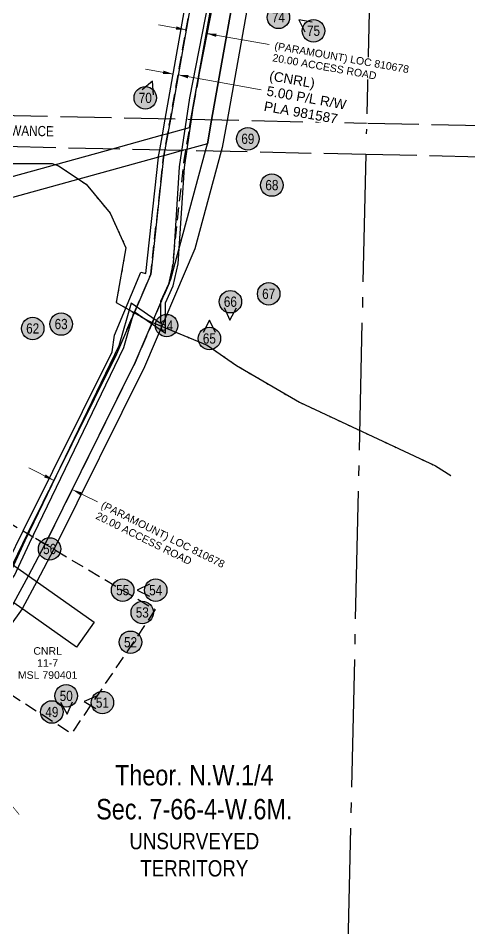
# Model space of a CAD drawing. Extents: x 393512 to 398378, y 6060644 to 6064862.
# Drawn here: x 397090 to 397532, y 6062385 to 6063277 of the extents above; entities that cross this region are included whole.
import ezdxf
from ezdxf.enums import TextEntityAlignment as Align

# ---------------------------------------------------------------- set-up
doc = ezdxf.new("R2010")
doc.units = 0
doc.header["$LTSCALE"] = 5
for name, pattern in [('foc-ACCESSROAD', [3.75, 2.5, -1.25]), ('foc-QUARTERLINE', [33, 25, -3, 2, -3]), ('foc-UNSURVEYED', [12.5, 10, -2.5]), ('foc-WHEELTRACKS', [2, 0.4, -1.6])]:
    doc.linetypes.add(name, pattern=pattern)
for name, color, linetype in [('AS-UNDERLAY-H', 141, 'Continuous'), ('C-SYMBOL', 7, 'Continuous'), ('CG-NOTES', 7, 'Continuous'), ('F-AR', 190, 'foc-ACCESSROAD'), ('F-RW', 190, 'Continuous'), ('F-WS', 190, 'foc-ACCESSROAD'), ('L-QSEC', 8, 'foc-QUARTERLINE'), ('L-UNS-T', 3, 'Continuous'), ('L-USEC', 7, 'foc-UNSURVEYED'), ('P-PROPOSED', 10, 'Continuous'), ('T-CREEK', 160, 'Continuous'), ('T-WATER-P3', 160, 'foc-WHEELTRACKS')]:
    doc.layers.add(name, color=color, linetype=linetype)
for name, color, linetype, lineweight in [('C-AR-T', 13, 'Continuous', 9), ('F-AR-T', 190, 'Continuous', 9), ('F-RW-T', 190, 'Continuous', 9), ('F-WS-T', 190, 'Continuous', 9)]:
    doc.layers.add(name, color=color, linetype=linetype, lineweight=lineweight)
doc.styles.add('175L', font='ARIALN.TTF', dxfattribs={"height": 20})
doc.styles.add('80CG', font='ARIALN.TTF', dxfattribs={"height": 10})
doc.styles.add('80L', font='ARIALN.TTF', dxfattribs={"height": 10})
doc.styles.add('A60', font='arial.ttf', dxfattribs={"height": 7.35})
doc.styles.add('A80', font='arial.ttf', dxfattribs={"height": 9.5})
doc.styles.add('foc-LtypeFont', font='ARIALN.TTF', dxfattribs={"height": 7.349999999999999})
doc.linetypes.add('foc-TOPO-flowdirection-NOLINE', pattern='A,0,[">",foc-LtypeFont,S=0.3,R=0,X=0,Y=-0.945],-20,[">",foc-LtypeFont,S=0.3,R=0,X=0,Y=-0.945],0', length=20)
doc.dimstyles.new('Compass 5 000', dxfattribs={"dimscale": 5, "dimtxt": 9, "dimasz": 2, "dimexe": 0.2, "dimexo": 0.0625, "dimgap": 0.5, "dimtad": 0, "dimtih": 1, "dimtoh": 1, "dimzin": 0, "dimdsep": 46, "dimtxsty": '80CG', "dimcen": 0.1, "dimse1": 1, "dimse2": 1, "dimclrd": 256, "dimclrt": 256, "dimaunit": 1, "dimadec": 4, "dimazin": 0, "dimtfac": 0.06, "dimtofl": 0, "dimtmove": 0, "dimatfit": 1, "dimfxl": 0.2, "dimtolj": 1, "dimtzin": 0, "dimlwd": -1, "dimarcsym": 0})

# ---------------------------------------------------------------- blocks, each defined once
blk = doc.blocks.new('*U419')
at = {"layer": 'AS-UNDERLAY-H'}
h = blk.add_hatch(color=256, dxfattribs=at)
h.dxf.hatch_style = 1
edge = h.paths.add_edge_path()
edge.add_arc((0, -2.273736754432321e-13), 11.00000000000006, 0, 360)
at = {"layer": 'CG-NOTES', "color": 182}
blk.add_circle((0, 0), 11, dxfattribs=at)
at = {"color": 182, "style": '80L'}
blk.add_attdef('#', text='', height=10, dxfattribs=at).set_placement((0, 0), align=Align.MIDDLE_CENTER)

msp = doc.modelspace()

# ---------------------------------------------------------------- linework, layer by layer
at = {"layer": 'CG-NOTES', "color": 182}
for points in [[(397378.0560921496, 6063273.049679901), (397364.8512576111, 6063275.451675578), (397370.8525617924, 6063263.446610541)], [(397222.3667297343, 6063202.039300012), (397221.6498043686, 6063215.441660121), (397211.3580715023, 6063206.826703763)], [(397291.6473035244, 6062993.51384191), (397297.339134016, 6062981.358994974), (397303.6479132716, 6062993.20536753)], [(397283.2291722754, 6062969.318298438), (397277.2229903238, 6062981.320923848), (397271.224599164, 6062969.314403039)], [(397218.6454846784, 6062722.88776115), (397206.6409109357, 6062716.885474279), (397218.6454846784, 6062710.883187407)], [(397166.8013729014, 6062613.128832983), (397154.4472994338, 6062607.883443848), (397166.0560548227, 6062601.147418557)], [(397131.2462964719, 6062607.137443559), (397137.7509799358, 6062595.397497586), (397143.2401266368, 6062607.645211942)]]:
    msp.add_lwpolyline(points, dxfattribs=at)
at = {"layer": 'F-AR', "flags": 128}
msp.add_lwpolyline([(398358.9435987649, 6063918.099513014), (398322.3316480556, 6063935.220104255), (398286.9441706936, 6063941.484311949), (398280.0295572183, 6063939.516200504), (398251.9765801298, 6063931.542423504), (398249.6614782728, 6063930.769231656), (398156.7916196157, 6063898.84865391), (398075.1412060575, 6063875.419420276), (398042.2324364648, 6063872.14618404), (398015.9795912163, 6063862.370776714), (397964.2394378338, 6063805.268185867), (397782.2695515939, 6063749.590376525), (397741.3858035706, 6063737.14902478), (397715.1854700207, 6063731.100668553), (397697.8275214151, 6063727.094731558), (397661.7739012039, 6063727.817947766), (397653.8425722701, 6063730.72874429), (397634.0326087623, 6063738.000595704), (397627.4296692736, 6063740.423740981), (397601.7040988686, 6063767.649818534), (397587.52967419, 6063823.235533475), (397580.2745435847, 6063855.399500658), (397576.9640443698, 6063870.075559034), (397576.4300149932, 6063870.875556266), (397568.006557635, 6063883.454153986), (397554.8297943327, 6063902.956726771), (397553.4883456748, 6063903.430164682), (397548.3147295619, 6063905.371550113), (397533.686842418, 6063909.403009331), (397521.2114013681, 6063912.841497976), (397512.3633633927, 6063913.060662399), (397511.5417503346, 6063913.080735386), (397505.487377187, 6063911.548131109), (397445.7600376229, 6063816.566499966), (397393.8004696054, 6063733.956911849), (397350.0300594235, 6063643.406499922), (397341.8012646505, 6063621.346573512), (397334.4296340073, 6063601.582361761), (397328.031163953, 6063584.429815423), (397327.1505801248, 6063581.725112467), (397324.0943434772, 6063572.556674332), (397322.1318321915, 6063566.6403419), (397317.224472855, 6063551.841134166), (397314.255662182, 6063542.888229192), (397313.5594172921, 6063537.022288379), (397297.9487364051, 6063405.52040506), (397294.3920506795, 6063375.557922824), (397292.9727421153, 6063367.572463658), (397282.1631892482, 6063306.759007895), (397259.2161375548, 6063177.666712136), (397257.8557836083, 6063170.013761723), (397253.9782419656, 6063148.202750192), (397253.8733440052, 6063147.611815565), (397252.1445251314, 6063137.891293402), (397239.3794611131, 6063021.313842677), (397204.5312601542, 6062939.673372562), (397116.3811322973, 6062762.002544894), (397099.1459912, 6062772.260213672), (397186.3633603401, 6062948.050084566), (397219.8241495894, 6063026.437891976), (397232.3388951875, 6063140.732099482), (397232.6183229501, 6063142.302884527), (397233.640631497, 6063148.052870847), (397236.4959892468, 6063164.114657605), (397238.9831555489, 6063178.106975009), (397262.4740084379, 6063310.258506091), (397274.6021158597, 6063378.488055631), (397278.0908835313, 6063407.878232038), (397293.5127634726, 6063537.79653337), (397294.6168850895, 6063547.097569635), (397296.4065619085, 6063552.67306941), (397301.3470138516, 6063567.439223356), (397306.3677693545, 6063582.614984715), (397306.9781698858, 6063584.459887729), (397309.1663959899, 6063591.073384976), (397311.0842975669, 6063596.214291167), (397313.3792757475, 6063602.366295415), (397320.7377337117, 6063622.09415192), (397322.2113543445, 6063626.044378231), (397323.9142734582, 6063630.609209319), (397331.6272953543, 6063651.286019325), (397337.5849113497, 6063663.512684175), (397349.2867574656, 6063687.743904809), (397350.4941587994, 6063690.039894568), (397353.9404974549, 6063696.943657858), (397357.5334799887, 6063704.206096291), (397376.2855180401, 6063743.672763588), (397380.4695708058, 6063750.326480086), (397446.6459400987, 6063855.569687407), (397492.7962589477, 6063928.96372029), (397509.294153488, 6063933.13996323), (397513.1170721109, 6063933.045282096), (397518.9325836919, 6063932.901427283), (397524.1605555831, 6063932.771343132), (397524.6870938048, 6063932.65098556), (397544.7957926742, 6063927.065307629), (397554.4887274425, 6063924.385107642), (397564.3721868801, 6063920.732046213), (397567.7598514498, 6063919.492586874), (397584.5910995542, 6063894.66102386), (397592.953891826, 6063882.120566268), (397595.6635292914, 6063878.056802399), (397598.0422803698, 6063867.511114199), (397606.9756117914, 6063827.90706548), (397619.8003110412, 6063777.616029533), (397635.079876245, 6063761.444516508), (397638.7346778648, 6063757.576227686), (397654.6565943439, 6063751.731877636), (397665.5216415437, 6063747.744256848), (397695.7462421462, 6063747.137821334), (397736.2094568566, 6063756.482880227), (397953.1219736154, 6063822.781699307), (398004.4334990988, 6063879.410497822), (398037.6789768707, 6063891.789543291), (398071.3628205788, 6063895.139996951), (398150.7287510427, 6063917.917767759), (398245.9400937415, 6063950.607688166), (398250.1353529337, 6063951.800967643), (398262.0553853007, 6063955.193215926), (398280.5004010095, 6063960.442364515), (398285.897519431, 6063961.977758388), (398296.0998252833, 6063960.171881644), (398314.6102993488, 6063956.895785511), (398317.0438792246, 6063956.464689096), (398319.5674665938, 6063956.017989038), (398328.4142182774, 6063954.452282789), (398341.0862467958, 6063948.524594649), (398359.443365071, 6063939.94070333)], dxfattribs=at)
at = {"layer": 'F-RW', "flags": 128}
for points in [[(396621.6346066982, 6062380.680516508), (396697.9171376245, 6062424.398139697), (396707.0168600505, 6062429.638401735), (396715.9613875881, 6062434.788830233), (396720.6921499232, 6062437.512489422), (396729.6384035674, 6062442.663683747), (396737.1017041386, 6062446.961665657), (396824.715716376, 6062517.572645119), (396834.1050472514, 6062505.891491741), (396840.5999059183, 6062497.81102122), (396852.8972524771, 6062482.522929082), (396971.2673098088, 6062577.970557529), (397040.3076572088, 6062641.566684993), (397071.3244999389, 6062684.482629835), (397085.7121570873, 6062704.389710489), (397099.9136559254, 6062731.066901015), (397116.3811322973, 6062762.002544894), (397204.5312601542, 6062939.673372562), (397239.3794611131, 6063021.313842677), (397273.4371606656, 6063147.186046025), (397275.2575157627, 6063154.034194648), (397279.3796644144, 6063177.228006246), (397311.0219893031, 6063354.888190141)], [(397311.0219893031, 6063354.888190141), (397279.3796644144, 6063177.228006246), (397275.2575157627, 6063154.034194648), (397253.9782419656, 6063148.202750192), (397252.0060469165, 6063147.652907355), (397232.6183229501, 6063142.302884527), (397227.3220800094, 6063140.839657504), (396927.0431660575, 6063057.910852958)], [(397324.5649406791, 6063345.377319206), (397294.5542192486, 6063176.897689897), (397289.8178603074, 6063150.313753927), (397288.8820473966, 6063146.850352218), (397263.0005024828, 6063051.206122832), (397213.6155322455, 6062935.488210001), (397125.2647773764, 6062757.413135883), (397124.9824094403, 6062756.88312346), (397108.1470521275, 6062725.261425413), (397094.2293791103, 6062699.119865013), (397093.8771193122, 6062698.63229784), (397048.7480207324, 6062636.157134057)], [(397262.4740084379, 6063310.258506091), (397238.9831555489, 6063178.106975009), (397236.4959892468, 6063164.114657605), (397233.640631497, 6063148.052870847), (397232.6183229501, 6063142.302884527), (397232.3388951875, 6063140.732099482), (397232.3388951875, 6063140.732099482), (397219.8241495894, 6063026.437891976), (397186.3633603401, 6062948.050084566), (397099.1459912, 6062772.260213672), (397084.2042593317, 6062742.143820633)], [(396529.7995766113, 6063145.052724983), (396554.1938481849, 6063030.161897805), (396590.5480496741, 6062860.923848912), (396602.5119557969, 6062863.42677555), (396610.1167340339, 6062865.017513674), (396624.7974201803, 6062868.087443299), (396632.827960041, 6062869.767559237), (396639.4785537351, 6062871.158188867), (396654.096129611, 6062874.216073873), (396744.3906611956, 6062893.103465054), (396758.6369312793, 6062916.467047801), (396723.6326501878, 6063043.205581249), (396880.833003846, 6063086.623393425), (396921.661976645, 6063077.159321633), (397182.4042964682, 6063149.168116247), (397231.1574899774, 6063162.640253709), (397236.4959892468, 6063164.114657605), (397257.8557836083, 6063170.013761723), (397259.2161375548, 6063177.666712136), (397282.1631892482, 6063306.759007895)], [(397080.0694344162, 6062745.059014082), (397094.8376643021, 6062774.825132054), (397181.8847048915, 6062950.271377716), (397184.375654528, 6062966.540010944), (397209.9629589813, 6063028.235376371), (397214.8540439134, 6063026.980982047), (397227.3220800094, 6063140.839657504), (397227.3881805838, 6063141.442159781), (397228.5835276259, 6063148.162901777), (397231.1574899774, 6063162.640253709), (397233.9265363591, 6063178.216990096), (397254.226796123, 6063292.425496761)], [(396667.3742758697, 6062355.882417385), (396696.1721012606, 6062394.70265423), (396701.8721671685, 6062399.285192915), (396709.8196796784, 6062405.669064729), (396713.3309687045, 6062408.502605795), (396721.3824505814, 6062414.985643862), (396725.6037922987, 6062418.385280442), (396733.6993929715, 6062424.904623166), (396737.7539740234, 6062428.20188135), (396951.680222154, 6062600.699409633), (397017.622787861, 6062661.437918295), (397048.9112809658, 6062704.991607158), (397078.4941782183, 6062746.169959202), (397080.0694344162, 6062745.059014082), (397084.2042593317, 6062742.143820633), (397164.2639033075, 6062685.692939196), (397146.9830291422, 6062661.186019142), (397085.7121570873, 6062704.389710489), (397071.3244999389, 6062684.482629835), (397040.3076572088, 6062641.566684993), (396971.2673098088, 6062577.970557529), (396744.6901956222, 6062395.283276591), (396732.3856215941, 6062385.329363985), (396728.2671467608, 6062382.045145164)]]:
    msp.add_lwpolyline(points, dxfattribs=at)
at = {"layer": 'F-WS', "flags": 128}
msp.add_lwpolyline([(397224.2406280388, 6062697.80605393), (397142.0783349955, 6062576.340766995), (397040.3076572088, 6062641.566684993), (397075.3972195121, 6062680.756787918), (397071.3244999389, 6062684.482629835), (397060.6429675139, 6062694.257343867), (397048.9112809658, 6062704.991607158), (397030.594842186, 6062721.749891854), (397044.9688938823, 6062746.476283122), (397055.3612644306, 6062764.321908728), (397070.0532339105, 6062789.576680722), (397094.8376643021, 6062774.825132054), (397099.1459912, 6062772.260213672), (397116.3811322973, 6062762.002544894), (397224.2406280388, 6062697.80605393)], close=True, dxfattribs=at)
at = {"layer": 'L-QSEC'}
msp.add_line((397449.2, 6063968), (397430.9416610226, 6063163.8735867), dxfattribs=at)
msp.add_lwpolyline([(397430.4799999997, 6063143.769999996), (397412.9107096987, 6062369.633374801)], dxfattribs=at)
at = {"layer": 'L-USEC'}
for p, q in [((397431.17, 6063173.929999996), (396640.18, 6063191.179999996)), ((398232.22, 6063156.44), (397431.17, 6063173.929999996)), ((396639.49, 6063161.029999998), (397430.4799999997, 6063143.769999996)), ((397430.4799999997, 6063143.769999996), (398231.54, 6063126.279999997))]:
    msp.add_line(p, q, dxfattribs=at)
at = {"layer": 'T-CREEK', "linetype": 'foc-TOPO-flowdirection-NOLINE', "flags": 128}
msp.add_lwpolyline([(396553.1777233972, 6063795.449845719), (396592.2886224198, 6063754.049248322), (396648.8257449575, 6063710.210991741), (396669.4155975218, 6063681.602228751), (396678.9276467998, 6063641.559154104), (396680.2506099109, 6063625.007956103), (396688.1969435696, 6063599.585425847), (396707.2118154386, 6063572.809027744), (396733.2726658526, 6063545.853068233), (396769.8016556801, 6063484.016401627), (396816.4027369698, 6063429.131902683), (396877.7558496261, 6063335.180457908), (396913.5527681456, 6063255.73345179), (396927.1109800914, 6063234.691439046), (396941.122602859, 6063219.726315509), (396955.1855906863, 6063210.387040014), (396985.8078469498, 6063197.310864406), (397020.0836489865, 6063173.291493088), (397028.9638116708, 6063162.692978594), (397047.309721873, 6063149.050869573), (397081.4416201721, 6063134.522359715), (397123.2726704479, 6063134.584529375), (397129.5616744024, 6063132.536173221), (397156.3859294047, 6063114.382531621), (397179.8817580658, 6063086.085144471), (397195.5297170185, 6063052.008969622), (397185.9356429391, 6062998.563134803), (397217.4826408717, 6062980.706067638), (397275.1687268583, 6062956.7492831), (397303.7975849729, 6062936.986368631), (397365.4108164201, 6062900.829552537), (397498.7857186567, 6062838.596579977), (397513.6101387785, 6062829.199987799)], dxfattribs=at)
at = {"layer": 'T-WATER-P3', "flags": 128}
msp.add_lwpolyline([(396553.1777233972, 6063795.449845719), (396592.2886224198, 6063754.049248322), (396648.8257449575, 6063710.210991741), (396669.4155975218, 6063681.602228751), (396678.9276467998, 6063641.559154104), (396680.2506099109, 6063625.007956103), (396688.1969435696, 6063599.585425847), (396707.2118154386, 6063572.809027744), (396733.2726658526, 6063545.853068233), (396769.8016556801, 6063484.016401627), (396816.4027369698, 6063429.131902683), (396877.7558496261, 6063335.180457908), (396913.5527681456, 6063255.73345179), (396927.1109800914, 6063234.691439046), (396941.122602859, 6063219.726315509), (396955.1855906863, 6063210.387040014), (396985.8078469498, 6063197.310864406), (397020.0836489865, 6063173.291493088), (397028.9638116708, 6063162.692978594), (397047.309721873, 6063149.050869573), (397081.4416201721, 6063134.522359715), (397123.2726704479, 6063134.584529375), (397129.5616744024, 6063132.536173221), (397156.3859294047, 6063114.382531621), (397179.8817580658, 6063086.085144471), (397195.5297170185, 6063052.008969622), (397185.9356429391, 6062998.563134803), (397217.4826408717, 6062980.706067638), (397275.1687268583, 6062956.7492831), (397303.7975849729, 6062936.986368631), (397365.4108164201, 6062900.829552537), (397498.7857186567, 6062838.596579977), (397513.6101387785, 6062829.199987799)], dxfattribs=at)

# ---------------------------------------------------------------- block references
at = {"layer": 'CG-NOTES', "xscale": 1.000381145216327, "yscale": 1.000381145216327, "zscale": 1.000381145216327}
for p, values in [((397344.8770624671, 6063277.791696699), {'#': '74'}), ((397379.2558616516, 6063264.646380043), {'#': '75'}), ((397214.4686987428, 6063198.928672772), {'#': '70'}), ((397314.9161394266, 6063158.896654492), {'#': '69'}), ((397338.4647211967, 6063113.536797296), {'#': '68'}), ((397335.3165996511, 6063007.067682069), {'#': '67'}), ((397297.8018455877, 6062999.359909592), {'#': '66'}), ((397132.0015550723, 6062977.463638376), {'#': '63'}), ((397235.3608046315, 6062975.956325243), {'#': '64'}), ((397104.1400516592, 6062973.166548339), {'#': '62'}), ((397277.2288334183, 6062963.314064184), {'#': '65'}), ((397120.718203863, 6062757.206890735), {'#': '56'}), ((397192.2796032327, 6062716.935375139), {'#': '55'}), ((397224.6477715497, 6062716.885474279), {'#': '54'}), ((397211.5081964987, 6062695.036900157), {'#': '53'}), ((397199.9948458102, 6062665.868866543), {'#': '52'}), ((397136.9893273637, 6062613.388242834), {'#': '50'}), ((397172.4194210761, 6062606.765466732), {'#': '51'}), ((397122.9326539502, 6062597.573422598), {'#': '49'})]:
    msp.add_blockref('*U419', p, dxfattribs=at).add_auto_attribs(values)

# ---------------------------------------------------------------- texts
at = {"layer": 'C-SYMBOL', "color": 3, "insert": (397262.4579460819, 6062545.734990048), "char_height": 19.99211999999999, "width": 190.4250793718962, "attachment_point": 2, "style": '175L'}
msp.add_mtext('Theor. N.W.1/4\\PSec. 7-66-4-W.6M.', dxfattribs=at)
at = {"layer": 'F-AR-T', "style": 'A60'}
for s, p in [('(PARAMOUNT) LOC 810678', (397172.0081277689, 6062800.996907044)), ('20.00 ACCESS ROAD', (397166.7830593679, 6062790.461430777))]:
    msp.add_text(s, height=7.349999999999993, rotation=333.6208923121715, dxfattribs=at).set_placement(p, align=Align.MIDDLE_LEFT)
at = {"layer": 'F-WS-T', "style": 'A60'}
for s, p in [('CNRL', (397118.7822214723, 6062653.715347454)), ('11-7', (397118.7822214723, 6062641.908118539)), ('MSL 790401', (397118.7822214723, 6062630.101078538))]:
    msp.add_text(s, height=7.349999999999993, dxfattribs=at).set_placement(p, align=Align.CENTER)
at = {"layer": 'L-UNS-T', "color": 3, "insert": (397262.4579460819, 6062457.706577336), "char_height": 15.99369599999999, "attachment_point": 5, "style": '80L'}
msp.add_mtext_dynamic_manual_height_columns('UNSURVEYED TERRITORY', width=126.3639446871487, gutter_width=47.48128499999999, heights=[0], dxfattribs=at)

# ---------------------------------------------------------------- leaders
at = {"layer": 'F-AR-T'}
for points in [[(397254.5235607845, 6063265.53199764), (397227.4496240506, 6063270.354025194)], [(397274.2114908257, 6063262.025461369), (397335.7015304887, 6063251.073723227)], [(397124.9841456105, 6062824.327648399), (397100.3495343921, 6062836.550002105)], [(397142.8944963288, 6062815.441506881), (397167.5291075473, 6062803.219153176)]]:
    msp.add_leader(points, dimstyle='Compass 5 000', dxfattribs=at)
at = {"layer": 'F-RW-T'}
for points in [[(397241.7621998086, 6063222.300141328), (397214.688263075, 6063227.122168886)], [(397246.6830073359, 6063221.423716532), (397327.8460591174, 6063206.968099092)]]:
    msp.add_leader(points, dimstyle='Compass 5 000', dxfattribs=at)

# ---------------------------------------------------------------- next in the draw order: texts
at = {"layer": 'F-AR-T', "insert": (397341.8793353805, 6063253.706466751), "char_height": 7.349999999999993, "width": 133.1456009549794, "attachment_point": 1, "rotation": 349.9205592435393, "line_spacing_factor": 0.9600000001137062, "style": 'A60', "bg_fill": 3, "box_fill_scale": 1.15, "bg_fill_color": 256, "bg_fill_true_color": 256, "bg_fill_transparency": 0}
msp.add_mtext('(PARAMOUNT) LOC 810678 20.00 ACCESS ROAD', dxfattribs=at)
at = {"layer": 'L-USEC', "insert": (396808.5635953503, 6063178.087659143), "char_height": 9.996059999999996, "attachment_point": 1, "rotation": 358.74922728212, "style": '80L', "bg_fill": 3, "box_fill_scale": 1.15, "bg_fill_color": 256, "bg_fill_true_color": 256, "bg_fill_transparency": 0}
msp.add_mtext_dynamic_manual_height_columns('\\pi0.2784;30.18 THEORETICAL GOVERNMENT ROAD ALLOAWANCE', width=315.712258840109, gutter_width=49.98029999999999, heights=[0], dxfattribs=at)

# ---------------------------------------------------------------- next in the draw order: linework, layer by layer
at = {"layer": 'P-PROPOSED', "flags": 128}
for points in [[(397276.1438543329, 6063292.354521208), (397257.6697997297, 6063198.829057186), (397247.7816547731, 6063131.299456334), (397241.6625717013, 6063037.070225899), (397237.1398660493, 6063016.532733387), (397229.3433930386, 6062999.444151411), (397229.2613580854, 6062978.068578216), (397200.5542844172, 6062997.796301307), (397188.6846246783, 6062956.167872299), (397096.3425236667, 6062765.136324235), (397082.0590258515, 6062733.800297623), (397071.2086020618, 6062719.891085855), (397060.5072204293, 6062694.678258011), (397044.4033177557, 6062677.532880633), (397000.3978331866, 6062635.210093658), (396833.9780291729, 6062498.454469059), (396726.102978089, 6062412.174980813), (396700.8779618711, 6062386.488373545), (396532.4412764661, 6062153.816745693)], [(396704.706669269, 6062383.253881951), (396729.4589334496, 6062408.459086322), (396837.1256637762, 6062494.571957647), (397003.7217917028, 6062631.472476586), (397047.9594442279, 6062674.018553791), (397064.7600233167, 6062691.905663174), (397075.5530013656, 6062717.33429537), (397086.3623979412, 6062731.190914149), (397100.8669772129, 6062763.01196302), (397193.3725938296, 6062954.381781919), (397203.4541366185, 6062989.73905395), (397234.2230749954, 6062968.594401481), (397234.3372658351, 6062998.348726447), (397241.9069792192, 6063014.940288749), (397246.62545872, 6063036.366785381), (397252.7561388621, 6063130.774601886), (397262.597133964, 6063197.982199891), (397281.0610065573, 6063291.45611718)]]:
    msp.add_lwpolyline(points, dxfattribs=at)

# ---------------------------------------------------------------- next in the draw order: texts
at = {"layer": 'F-RW-T', "insert": (397337.0562759213, 6063225.591941355), "char_height": 9.499999999999993, "width": 78.86853342428371, "attachment_point": 1, "rotation": 349.92109183308975, "line_spacing_factor": 0.9599999999945257, "style": 'A80', "bg_fill": 3, "box_fill_scale": 1.15, "bg_fill_color": 256, "bg_fill_true_color": 256, "bg_fill_transparency": 0}
msp.add_mtext('(CNRL)\\P5.00 P/L R/W PLA 981587', dxfattribs=at)

# ---------------------------------------------------------------- next in the draw order: texts
at = {"layer": 'C-AR-T', "insert": (397026.1109776292, 6062590.452011495), "char_height": 7.349999999999993, "width": 112.6097210095497, "attachment_point": 1, "rotation": 309.41168649218463, "line_spacing_factor": 0.9599999999959121, "style": 'A60', "bg_fill": 3, "box_fill_scale": 1.15, "bg_fill_color": 256, "bg_fill_true_color": 256, "bg_fill_transparency": 0}
msp.add_mtext('\\pi0.69519;(NUVISTA) LOC ______\\P\\pi0;5.00 WATERLINE R/W', dxfattribs=at)

doc.saveas('drawing.dxf')
